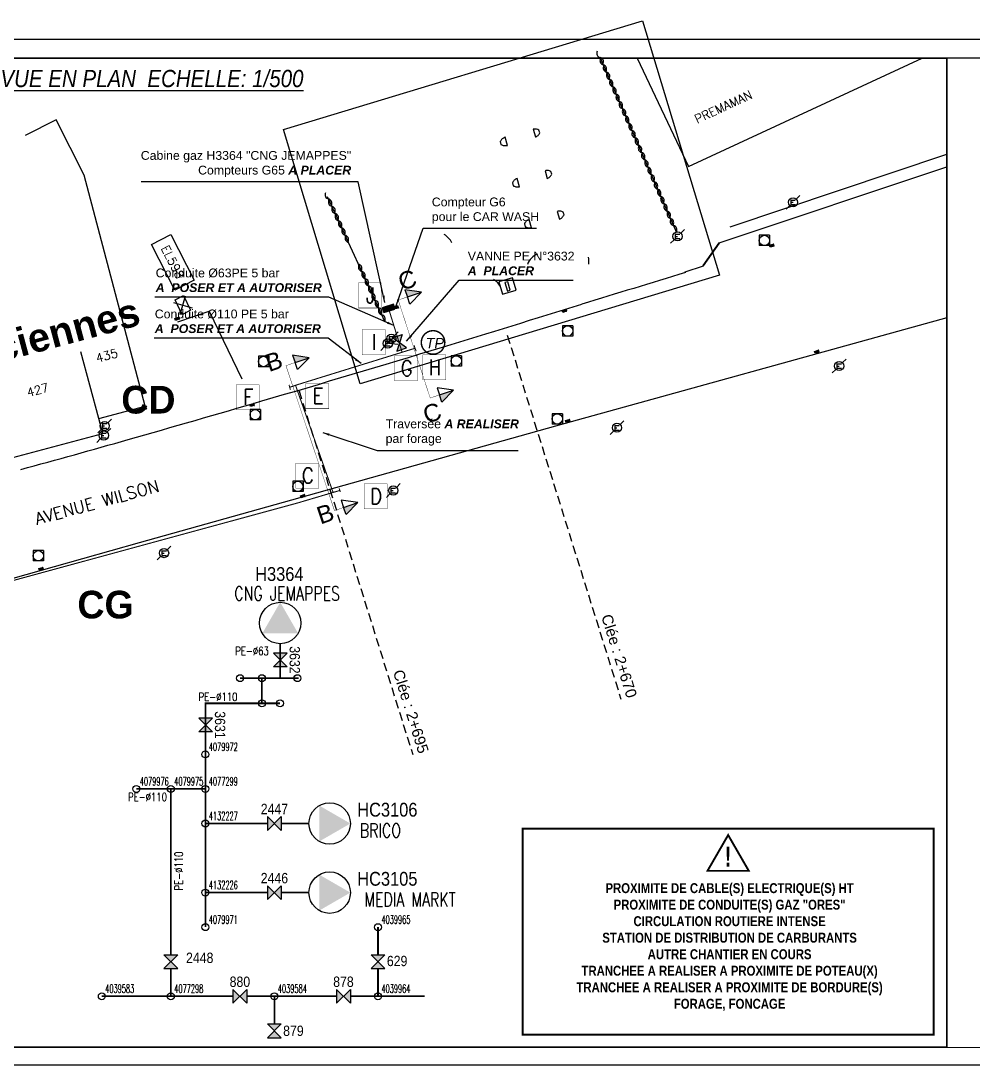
# Model space of a CAD drawing. Header units: millimetres. Extents: x 233857 to 235003, y 252930 to 253232.
# Drawn here: x 234047.9 to 234323.7, y 252930 to 253232.2 of the extents above; entities that cross this region are included whole.
import ezdxf
from ezdxf.enums import TextEntityAlignment as Align

# ---------------------------------------------------------------- set-up
doc = ezdxf.new("R2010")
doc.units = ezdxf.units.MM
for name, pattern in [('DASHDOT2', [12.7, 6.35, -3.175, 0, -3.175]), ('DASHED2', [0.375, 0.25, -0.125]), ('HIDDEN', [0.375, 0.25, -0.125])]:
    doc.linetypes.add(name, pattern=pattern)
doc.layers.get('0').update_dxf_attribs({"linetype": 'CONTINUOUS'})
for name, color, linetype in [('1BP_POSE', 30, 'CONTINUOUS'), ('1CARTOUCHE', 7, 'CONTINUOUS'), ('1CTM', 6, 'CONTINUOUS'), ('1DIVERS', 7, 'CONTINUOUS'), ('1FOND_TOPO', 252, 'CONTINUOUS'), ('1GAZ_POSE', 1, 'CONTINUOUS'), ('1MP_POSE', 1, 'CONTINUOUS'), ('G_120', 4, 'CONTINUOUS'), ('G_300', 7, 'CONTINUOUS'), ('IGN', 253, 'CONTINUOUS'), ('L_300', 7, 'CONTINUOUS')]:
    doc.layers.add(name, color=color, linetype=linetype)
doc.styles.add('Arial', font='arial.ttf')
doc.styles.add('Cartouche', font='arial.ttf', dxfattribs={"width": 0.85})
doc.styles.add('G_ROMANS', font='ROMANS.SHX', dxfattribs={"width": 0.5})
doc.styles.add('ROMANS', font='romans.shx')
doc.styles.get("Standard").update_dxf_attribs({"font": 'romans.shx', "width": 0.85})
doc.styles.add('STYLE1', font='techb___.ttf', dxfattribs={"width": 0.85})
doc.linetypes.add('G_TYPB_AP', pattern='A,5,-0.3,["o",Standard,S=1.5,R=0,X=0,Y=-0.5],-1.65', length=6.95)
doc.linetypes.add('G_TYPB_PE', pattern='A,5,-0.3,["o",Standard,S=1.5,R=0,X=0,Y=-0.5],-1.65', length=6.95)
doc.dimstyles.get("Standard").update_dxf_attribs({"dimtxt": 1.5, "dimasz": 1.2, "dimexe": 0.625, "dimexo": 0.625, "dimgap": 0.25, "dimtad": 1, "dimdec": 1, "dimzin": 0, "dimdsep": 46, "dimtxsty": 'Standard', "dimcen": -0.5, "dimadec": 0, "dimazin": 0, "dimtfac": 1, "dimtdec": 1, "dimtmove": 0, "dimatfit": 3, "dimfxl": 0, "dimtolj": 1, "dimtzin": 0, "dimarcsym": 0})
picture_1 = doc.add_image_def('image1.tif', size_in_pixel=(2480, 3507))

# ---------------------------------------------------------------- blocks, each defined once
blk = doc.blocks.new('Danger')
at = {"layer": '1CTM', "color": 0, "const_width": 0.75, "flags": 128}
blk.add_lwpolyline([(0, 8.11), (-7.81, -5.42), (7.81, -5.42)], close=True, dxfattribs=at)
at = {"layer": '1CTM', "color": 7, "style": 'STYLE1', "width": 0.85}
blk.add_text('!', height=7.5, dxfattribs=at).set_placement((-0.05, -0.04), align=Align.MIDDLE_CENTER)
blk = doc.blocks.new('TP-plan')
at = {"layer": '1GAZ_POSE', "linetype": 'DASHED2', "ltscale": 10, "const_width": 0.212, "flags": 128}
blk.add_lwpolyline([(-1.63, 0.01, 1), (1.77, 0.01, 1)], format="xyb", close=True, dxfattribs=at)
at = {"layer": '1GAZ_POSE', "linetype": 'Continuous', "insert": (-1.01, 0.67), "char_height": 1.5, "attachment_point": 1, "style": 'ROMANS'}
blk.add_mtext('{\\fArial|b0|i1|c0|p34;TP}', dxfattribs=at)
blk = doc.blocks.new('*U11')
at = {"layer": '1DIVERS'}
for points in [[(1.4, 12.18), (1.4, 11.08), (3.57, 11.08)], [(1.4, -12.13), (1.4, -11.04), (3.57, -11.04)]]:
    blk.add_hatch(color=256, dxfattribs=at).paths.add_polyline_path(points)
at = {"layer": '1DIVERS', "flags": 128}
for points in [[(1.4, 12.18), (1.4, 11.08), (3.57, 11.08), (1.4, 12.18)], [(1.4, 9.99), (1.4, 11.08), (3.57, 11.08), (1.4, 9.99)], [(1.4, -9.94), (1.4, -11.04), (3.57, -11.04), (1.4, -9.94)], [(1.4, -12.13), (1.4, -11.04), (3.57, -11.04), (1.4, -12.13)]]:
    blk.add_lwpolyline(points, dxfattribs=at)
at = {"layer": '1DIVERS', "linetype": 'DASHDOT2', "ltscale": 2, "const_width": 0.0525, "flags": 128}
blk.add_lwpolyline([(1.39, -11.04), (0, -11.06), (0, 11.06), (1.39, 11.08)], dxfattribs=at)
at = {"style": 'Arial', "text_generation_flag": 2}
blk.add_attdef('B', (-2.58, -12.32), '', height=2.52, dxfattribs=at)
at = {"layer": '1DIVERS', "linetype": 'Continuous', "style": 'Arial', "text_generation_flag": 2}
blk.add_attdef('A', (-2.63, 10.96), '', height=2.52, rotation=0.2105, dxfattribs=at)
blk = doc.blocks.new('*U12')
at = {"layer": '1DIVERS'}
for points in [[(1.4, 8.58), (1.4, 7.48), (3.57, 7.48)], [(1.4, -8.53), (1.4, -7.44), (3.57, -7.44)]]:
    blk.add_hatch(color=256, dxfattribs=at).paths.add_polyline_path(points)
at = {"layer": '1DIVERS', "flags": 128}
for points in [[(1.4, 8.58), (1.4, 7.48), (3.57, 7.48), (1.4, 8.58)], [(1.4, 6.39), (1.4, 7.48), (3.57, 7.48), (1.4, 6.39)], [(1.4, -6.34), (1.4, -7.44), (3.57, -7.44), (1.4, -6.34)], [(1.4, -8.53), (1.4, -7.44), (3.57, -7.44), (1.4, -8.53)]]:
    blk.add_lwpolyline(points, dxfattribs=at)
at = {"layer": '1DIVERS', "linetype": 'DASHDOT2', "ltscale": 2, "const_width": 0.0525, "flags": 128}
blk.add_lwpolyline([(1.39, -7.44), (0, -7.46), (0, 7.46), (1.39, 7.48)], dxfattribs=at)
at = {"style": 'Arial', "text_generation_flag": 2}
blk.add_attdef('B', (-1.68, -10.85), '', height=2.52, dxfattribs=at)
at = {"layer": '1DIVERS', "linetype": 'Continuous', "style": 'Arial', "text_generation_flag": 2}
blk.add_attdef('A', (0.89, 8.56), '', height=2.52, rotation=0.2105, dxfattribs=at)
blk = doc.blocks.new('G_300_04')
at = {"linetype": 'Continuous'}
h = blk.add_hatch(color=0, dxfattribs=at)
h.paths.add_polyline_path([(-1, 1), (-1, -1), (0, 0)])
h.paths.add_polyline_path([(1, 1), (0, 0), (1, -1)])
at = {"color": 0, "linetype": 'Continuous', "flags": 128}
blk.add_lwpolyline([(-1, -1), (1, 1), (1, -1), (-1, 1)], close=True, dxfattribs=at)
at = {"color": 0, "linetype": 'Continuous', "width": 0.85}
blk.add_attdef('NUM', text='', height=1.5, dxfattribs=at).set_placement((0, 2.1), align=Align.MIDDLE_CENTER)
at = {"color": 0, "linetype": 'Continuous', "style": 'G_ROMANS', "width": 0.75, "flags": 3}
for tag, p in [('DEF_LEG', (0, -5)), ('DEF_COUP', (0, -7.5)), ('DEF_TYPE', (0, -10))]:
    blk.add_attdef(tag, text='', height=1.2, dxfattribs=at).set_placement(p, align=Align.MIDDLE)
blk = doc.blocks.new('G_300_13')
at = {"color": 0, "linetype": 'Continuous'}
blk.add_circle((0, 0), 0.5, dxfattribs=at)
at = {"color": 0, "linetype": 'Continuous', "style": 'Cartouche', "width": 0.85}
blk.add_attdef('TYP', text='', height=1.5, dxfattribs=at).set_placement((-1, 1), align=Align.MIDDLE_CENTER)
at = {"color": 0, "linetype": 'Continuous', "style": 'G_ROMANS', "width": 0.5, "flags": 1}
blk.add_attdef('NUM', text='', height=1.2, dxfattribs=at).set_placement((0.5, 1.7), align=Align.TOP_LEFT)
at = {"color": 0, "linetype": 'Continuous', "style": 'G_ROMANS', "width": 0.75, "flags": 3}
for tag, p in [('DEF_LEG', (0, -5)), ('DEF_COUP', (0, -7.5)), ('DEF_TYPE', (0, -10))]:
    blk.add_attdef(tag, text='', height=1.2, dxfattribs=at).set_placement(p, align=Align.MIDDLE)
blk = doc.blocks.new('L_300_02')
at = {"color": 0, "linetype": 'Continuous'}
blk.add_circle((0, 0), 2, dxfattribs=at)
blk.add_solid([(1.73, -1), (0, 2), (-1.73, -1)], dxfattribs=at)
for tag, style, width, p in [('NUM', 'Cartouche', 0.85, (0, 9)), ('NOM', 'G_ROMANS', 0.75, (0, 6.5)), ('BCL', 'G_ROMANS', 0.75, (0, 4))]:
    blk.add_attdef(tag, text='', height=2, dxfattribs=dict(at, style=style, width=width)).set_placement(p, align=Align.MIDDLE_CENTER)
at = {"color": 0, "linetype": 'Continuous', "style": 'G_ROMANS', "width": 0.75, "flags": 3}
for tag, p in [('DEF_LEG', (0, -5)), ('DEF_COUP', (0, -7.5)), ('DEF_TYPE', (0, -10))]:
    blk.add_attdef(tag, text='', height=1.2, dxfattribs=at).set_placement(p, align=Align.MIDDLE)
blk = doc.blocks.new('Repère-A')
at = {"layer": '1DIVERS', "const_width": 0.1}
blk.add_lwpolyline([(0, 7.25), (6.65, 7.25), (6.65, 0), (0, 0)], close=True, dxfattribs=at)
at = {"layer": '1DIVERS', "width": 0.85}
blk.add_attdef('A', text='', height=4.5, dxfattribs=at).set_placement((3.51, 1.41), align=Align.CENTER)

msp = doc.modelspace()

# ---------------------------------------------------------------- hatches: boundary and pattern name
at = {"layer": '1BP_POSE', "linetype": 'Continuous'}
h = msp.add_hatch(color=256, dxfattribs=at)
h.paths.add_polyline_path([(234158.35, 253141.41), (234155.5, 253140.45), (234157.56, 253139.03)])
h.paths.add_polyline_path([(234157.56, 253139.03), (234156.78, 253136.66), (234159.63, 253137.62)])
at = {"layer": '1GAZ_POSE'}
h = msp.add_hatch(color=256, dxfattribs=at)
h.dxf.hatch_style = 1
h.paths.add_polyline_path([(234155.8, 253150.18), (234152.56, 253149.2), (234152.99, 253147.79), (234156.22, 253148.78)])
h = msp.add_hatch(color=256, dxfattribs=at)
h.dxf.hatch_style = 1
h.paths.add_polyline_path([(234156.19, 253149.63), (234156.43, 253148.84), (234157.24, 253149.08), (234157, 253149.87)])

# ---------------------------------------------------------------- linework, layer by layer
at = {"layer": '1BP_POSE', "const_width": 0.3, "flags": 128}
msp.add_lwpolyline([(234154.61, 253148.29), (234158.3, 253136.4)], dxfattribs=at)
at = {"layer": '1BP_POSE', "linetype": 'Continuous', "flags": 128}
msp.add_lwpolyline([(234158.35, 253141.41), (234156.78, 253136.66), (234159.63, 253137.62), (234155.5, 253140.45), (234158.35, 253141.41)], dxfattribs=at)
at = {"layer": '1CARTOUCHE'}
for p, q in [((234316.08, 252935.16), (234316.08, 253221.41)), ((234316.08, 253221.41), (234316.08, 252935.16))]:
    msp.add_line(p, q, dxfattribs=at)
for points in [[(233857.38, 253226.96), (235003.07, 253226.96), (235003.07, 252929.96), (233857.38, 252929.96)], [(234792.81, 253221.41), (233867.08, 253221.41), (233867.08, 252935.16), (234792.81, 252934.96)]]:
    msp.add_lwpolyline(points, close=True, dxfattribs=at)
at = {"layer": '1CTM', "const_width": 0.574, "flags": 128}
msp.add_lwpolyline([(234193.21, 252938.76), (234312.31, 252938.76), (234312.31, 252998.44), (234193.21, 252998.44)], close=True, dxfattribs=at)
at = {"layer": '1DIVERS', "linetype": 'HIDDEN', "ltscale": 10, "flags": 128}
for points in [[(234188.79, 253141.23), (234221.72, 253035.88)], [(234128.46, 253125.17), (234161.39, 253019.82)]]:
    msp.add_lwpolyline(points, dxfattribs=at)
at = {"layer": '1DIVERS', "flags": 128}
msp.add_lwpolyline([(234153.5, 253139), (234157.08, 253138.67)], dxfattribs=at)
at = {"layer": '1FOND_TOPO', "linetype": 'Continuous'}
for p, q in [((234316.08, 253221.41), (233867.08, 253221.41)), ((234094.05, 253147.23), (234095.62, 253152.67)), ((234092.12, 253150.73), (234097.56, 253149.16)), ((233867.08, 252935.16), (234316.08, 252935.16))]:
    msp.add_line(p, q, dxfattribs=at)
at = {"layer": '1FOND_TOPO'}
for p, q in [((233867.08, 253221.41), (234316.08, 253221.41)), ((234237.88, 253170.83), (234215.76, 253221.41)), ((234226.44, 253221.41), (234241.25, 253190.04)), ((234241.25, 253190.04), (234309, 253221.41)), ((234058.08, 253203.59), (234049.16, 253199.07)), ((234066.21, 253187.52), (234058.08, 253203.59)), ((234196.3, 253200.83), (234196.93, 253198.61)), ((234198.25, 253199.84), (234197.95, 253200.62)), ((234186.77, 253197.3), (234186.96, 253196.42)), ((234188.83, 253196.13), (234188.13, 253198.52)), ((234253.38, 253172.57), (234316.08, 253193.59)), ((234083.86, 253120.71), (234066.21, 253187.52)), ((234199.72, 253188.81), (234200.35, 253186.59)), ((234201.67, 253187.82), (234201.37, 253188.6)), ((234250.14, 253168), (234316.08, 253189.93)), ((234190.26, 253185.37), (234190.45, 253184.49)), ((234192.32, 253184.2), (234191.62, 253186.59)), ((234272.55, 253180.7), (234273.55, 253181.7)), ((234153.44, 253145.01), (234136.71, 253181.3)), ((234270.55, 253178.7), (234269.55, 253177.7)), ((234270.88, 253180.37), (234270.88, 253179.03)), ((234270.88, 253180.37), (234272.21, 253180.37)), ((234270.88, 253179.7), (234271.55, 253179.7)), ((234270.88, 253179.03), (234272.21, 253179.03)), ((234203.28, 253177.04), (234203.91, 253174.82)), ((234205.23, 253176.05), (234204.93, 253176.83)), ((234193.76, 253173.51), (234193.95, 253172.64)), ((234195.81, 253172.34), (234195.12, 253174.73)), ((234085.73, 253167.48), (234091.37, 253170.35)), ((234091.37, 253170.35), (234098.13, 253157.16)), ((234237.45, 253170.51), (234237.45, 253169.18)), ((234237.45, 253170.51), (234238.78, 253170.51)), ((234237.45, 253169.84), (234238.11, 253169.84)), ((234239.11, 253170.84), (234240.11, 253171.84)), ((234264.76, 253170.16), (234261.76, 253170.16)), ((234261.76, 253170.16), (234261.76, 253167.16)), ((234264.76, 253170.16), (234264.76, 253167.16)), ((234092.49, 253154.28), (234085.73, 253167.48)), ((234237.11, 253168.84), (234236.11, 253167.84)), ((234237.45, 253169.18), (234238.78, 253169.18)), ((234245.53, 253161.38), (234250.14, 253168)), ((234245.62, 253161.32), (234250.22, 253167.87)), ((234264.76, 253167.16), (234261.76, 253167.16)), ((234264.74, 253167.25), (234265.79, 253167.59)), ((234264.93, 253166.68), (234264.74, 253167.25)), ((234265.97, 253167.02), (234264.93, 253166.68)), ((234265.21, 253166.77), (234265.03, 253167.34)), ((234265.5, 253166.86), (234265.31, 253167.43)), ((234265.78, 253166.96), (234265.6, 253167.53)), ((234265.88, 253167.62), (234265.79, 253167.59)), ((234266.07, 253167.05), (234265.88, 253167.62)), ((234265.97, 253167.02), (234266.07, 253167.05)), ((234240.34, 253159.59), (234245.62, 253161.32)), ((234240.4, 253159.37), (234240.34, 253159.59)), ((234098.13, 253157.16), (234092.49, 253154.28)), ((234092.64, 253151.45), (234095.02, 253152.76)), ((234094.65, 253147.14), (234092.64, 253151.45)), ((234095.02, 253152.76), (234097.03, 253148.45)), ((234093.32, 253145.08), (234102.41, 253148.23)), ((234097.03, 253148.45), (234094.65, 253147.14)), ((234102.41, 253148.23), (234111.87, 253128.65)), ((234204.69, 253148.41), (234205.74, 253148.72)), ((234204.86, 253147.83), (234204.69, 253148.41)), ((234205.14, 253147.92), (234204.97, 253148.5)), ((234205.43, 253148.01), (234205.26, 253148.58)), ((234205.72, 253148.09), (234205.55, 253148.67)), ((234205.84, 253148.75), (234205.74, 253148.72)), ((234206.01, 253148.18), (234205.84, 253148.75)), ((234092.48, 253146.08), (234093.52, 253146.44)), ((234092.68, 253145.51), (234092.48, 253146.08)), ((234093.72, 253145.87), (234092.68, 253145.51)), ((234092.96, 253145.61), (234092.77, 253146.18)), ((234093.24, 253145.71), (234093.05, 253146.27)), ((234093.53, 253145.8), (234093.33, 253146.37)), ((234093.62, 253146.47), (234093.52, 253146.44)), ((234093.81, 253145.9), (234093.62, 253146.47)), ((234093.72, 253145.87), (234093.81, 253145.9)), ((234205.91, 253148.15), (234204.86, 253147.83)), ((234205.91, 253148.15), (234206.01, 253148.18)), ((234316.08, 253146.22), (234276.69, 253135.39)), ((234156.21, 253141.23), (234157.21, 253142.23)), ((234207.78, 253143.98), (234204.78, 253143.98)), ((234204.78, 253143.98), (234204.78, 253140.98)), ((234207.78, 253143.98), (234207.78, 253140.98)), ((234154.21, 253139.22), (234153.21, 253138.22)), ((234153.5, 253139.5), (234153.5, 253138.17)), ((234153.5, 253139.5), (234154.84, 253139.5)), ((234154.55, 253140.89), (234154.55, 253139.56)), ((234154.55, 253140.89), (234155.88, 253140.89)), ((234154.55, 253140.23), (234155.21, 253140.23)), ((234154.55, 253139.56), (234155.88, 253139.56)), ((234155.17, 253139.84), (234156.17, 253140.84)), ((234207.78, 253140.98), (234204.78, 253140.98)), ((234070.48, 253117.13), (234065.3, 253136.44)), ((234153.17, 253137.84), (234152.17, 253136.84)), ((234153.5, 253138.84), (234154.17, 253138.84)), ((234153.5, 253138.17), (234154.84, 253138.17)), ((234277.81, 253136.56), (234278.87, 253136.87)), ((234277.98, 253135.99), (234277.81, 253136.56)), ((234279.03, 253136.3), (234277.98, 253135.99)), ((234278.27, 253136.07), (234278.1, 253136.65)), ((234278.55, 253136.16), (234278.39, 253136.73)), ((234278.84, 253136.24), (234278.67, 253136.82)), ((234278.96, 253136.9), (234278.87, 253136.87)), ((234279.13, 253136.32), (234278.96, 253136.9)), ((234279.03, 253136.3), (234279.13, 253136.32)), ((234119.71, 253135.12), (234116.71, 253135.12)), ((234116.71, 253135.12), (234116.71, 253132.12)), ((234119.71, 253135.12), (234119.71, 253132.12)), ((234175.52, 253135.27), (234172.52, 253135.27)), ((234172.52, 253135.27), (234172.52, 253132.27)), ((234175.52, 253135.27), (234175.52, 253132.27)), ((234276.69, 253135.39), (234202.72, 253114.88)), ((234285.92, 253133.32), (234286.92, 253134.32)), ((234119.71, 253132.12), (234116.71, 253132.12)), ((234175.52, 253132.27), (234172.52, 253132.27)), ((234283.92, 253131.32), (234282.92, 253130.32)), ((234284.26, 253132.99), (234284.26, 253131.66)), ((234284.26, 253132.99), (234285.59, 253132.99)), ((234284.26, 253132.32), (234284.92, 253132.32)), ((234284.26, 253131.66), (234285.59, 253131.66)), ((234114.22, 253121.13), (234115.27, 253121.44)), ((234114.39, 253120.55), (234114.22, 253121.13)), ((234114.68, 253120.64), (234114.51, 253121.21)), ((234114.97, 253120.72), (234114.8, 253121.3)), ((234115.25, 253120.81), (234115.08, 253121.39)), ((234115.37, 253121.47), (234115.27, 253121.44)), ((234115.54, 253120.9), (234115.37, 253121.47)), ((234070.48, 253117.13), (234083.86, 253120.71)), ((234083.26, 253119.95), (234083.76, 253120.89)), ((234083.26, 253119.95), (234084.26, 253119.95)), ((234083.76, 253120.89), (234084.26, 253119.95)), ((234117.28, 253119.73), (234114.28, 253119.73)), ((234114.28, 253119.73), (234114.28, 253116.73)), ((234115.45, 253120.87), (234114.39, 253120.55)), ((234115.45, 253120.87), (234115.54, 253120.9)), ((234117.28, 253119.73), (234117.28, 253116.73)), ((234204.76, 253118.51), (234201.76, 253118.51)), ((234201.76, 253118.51), (234201.76, 253115.51)), ((234204.76, 253118.51), (234204.76, 253115.51)), ((234071.68, 253112.83), (234070.48, 253117.13)), ((234071.5, 253115.63), (234071.5, 253114.3)), ((234071.5, 253115.63), (234072.84, 253115.63)), ((234071.5, 253114.97), (234072.17, 253114.97)), ((234073.17, 253115.97), (234074.17, 253116.97)), ((234117.28, 253116.73), (234114.28, 253116.73)), ((234204.76, 253115.51), (234201.76, 253115.51)), ((234205.69, 253116.52), (234206.74, 253116.84)), ((234205.86, 253115.95), (234205.69, 253116.52)), ((234206.92, 253116.27), (234205.86, 253115.95)), ((234206.15, 253116.03), (234205.98, 253116.61)), ((234206.44, 253116.12), (234206.26, 253116.69)), ((234206.72, 253116.21), (234206.55, 253116.78)), ((234206.84, 253116.87), (234206.74, 253116.84)), ((234207.01, 253116.3), (234206.84, 253116.87)), ((234206.92, 253116.27), (234207.01, 253116.3)), ((234219.9, 253115.12), (234219.9, 253113.79)), ((234219.9, 253115.12), (234221.23, 253115.12)), ((234221.56, 253115.46), (234222.56, 253116.46)), ((234042.7, 253105.06), (234071.68, 253112.83)), ((234071.17, 253113.97), (234070.17, 253112.97)), ((234071.24, 253112.89), (234071.24, 253111.55)), ((234071.24, 253112.89), (234072.58, 253112.89)), ((234071.24, 253112.22), (234071.91, 253112.22)), ((234071.5, 253114.3), (234072.84, 253114.3)), ((234072.91, 253113.22), (234073.91, 253114.22)), ((234202.72, 253114.88), (234128.71, 253094.15)), ((234219.56, 253113.46), (234218.56, 253112.46)), ((234219.9, 253114.46), (234220.56, 253114.46)), ((234219.9, 253113.79), (234221.23, 253113.79)), ((234070.91, 253111.22), (234069.91, 253110.22)), ((234071.24, 253111.55), (234072.58, 253111.55)), ((234129.64, 253098.97), (234126.64, 253098.97)), ((234126.64, 253098.97), (234126.64, 253095.97)), ((234129.64, 253098.97), (234129.64, 253095.97)), ((234155.09, 253096.95), (234155.09, 253095.62)), ((234155.09, 253096.95), (234156.42, 253096.95)), ((234156.76, 253097.28), (234157.76, 253098.28)), ((234128.71, 253094.15), (234082.19, 253081.13)), ((234129.64, 253095.97), (234126.64, 253095.97)), ((234128.89, 253094.78), (234129.95, 253095.09)), ((234129.07, 253094.2), (234128.89, 253094.78)), ((234130.12, 253094.52), (234129.07, 253094.2)), ((234129.35, 253094.29), (234129.18, 253094.86)), ((234129.64, 253094.37), (234129.47, 253094.95)), ((234129.93, 253094.46), (234129.76, 253095.04)), ((234130.04, 253095.12), (234129.95, 253095.09)), ((234130.22, 253094.55), (234130.04, 253095.12)), ((234130.12, 253094.52), (234130.22, 253094.55)), ((234154.76, 253095.28), (234153.76, 253094.28)), ((234155.09, 253096.28), (234155.76, 253096.28)), ((234155.09, 253095.62), (234156.42, 253095.62)), ((234082.19, 253081.13), (234031.48, 253066.86)), ((234054.46, 253078.88), (234051.46, 253078.88)), ((234051.46, 253078.88), (234051.46, 253075.88)), ((234054.46, 253078.88), (234054.46, 253075.88)), ((234088.71, 253078.84), (234088.71, 253077.5)), ((234088.71, 253078.84), (234090.04, 253078.84)), ((234090.38, 253079.17), (234091.38, 253080.17)), ((234054.46, 253075.88), (234051.46, 253075.88)), ((234088.38, 253077.17), (234087.38, 253076.17)), ((234088.71, 253078.17), (234089.38, 253078.17)), ((234088.71, 253077.5), (234090.04, 253077.5)), ((234053.13, 253073.68), (234054.19, 253074)), ((234053.31, 253073.11), (234053.13, 253073.68)), ((234054.36, 253073.43), (234053.31, 253073.11)), ((234053.6, 253073.2), (234053.42, 253073.77)), ((234053.89, 253073.28), (234053.71, 253073.86)), ((234054.17, 253073.37), (234053.99, 253073.95)), ((234054.28, 253074.03), (234054.19, 253074)), ((234054.46, 253073.46), (234054.28, 253074.03)), ((234054.36, 253073.43), (234054.46, 253073.46)), ((234316.08, 252935.16), (233867.08, 252935.16))]:
    msp.add_line(p, q, dxfattribs=at)
at = {"layer": '1FOND_TOPO', "linetype": 'Continuous'}
for centre, start, end in [((234215.95, 253222.84), 150.4852, 256.7456), ((234216.88, 253220.73), 150.4852, 256.7456), ((234215.38, 253220.41), 330.4852, 76.7457), ((234217.81, 253218.61), 150.4852, 256.7456), ((234216.31, 253218.29), 330.4852, 76.7457), ((234218.73, 253216.49), 150.4852, 256.7456), ((234217.23, 253216.18), 330.4852, 76.7457), ((234219.66, 253214.38), 150.4852, 256.7456), ((234218.16, 253214.06), 330.4852, 76.7457), ((234220.58, 253212.26), 150.4852, 256.7456), ((234219.08, 253211.94), 330.4852, 76.7457), ((234221.51, 253210.14), 150.4852, 256.7456), ((234220.01, 253209.83), 330.4852, 76.7457), ((234222.43, 253208.03), 150.4852, 256.7456), ((234220.93, 253207.71), 330.4852, 76.7457), ((234223.36, 253205.91), 150.4852, 256.7456), ((234221.86, 253205.59), 330.4852, 76.7457), ((234224.28, 253203.79), 150.4852, 256.7456), ((234222.78, 253203.48), 330.4852, 76.7457), ((234225.21, 253201.68), 150.4852, 256.7456), ((234223.71, 253201.36), 330.4852, 76.7457), ((234226.13, 253199.56), 150.4852, 256.7456), ((234224.64, 253199.25), 330.4852, 76.7457), ((234227.06, 253197.45), 150.4852, 256.7456), ((234225.56, 253197.13), 330.4852, 76.7457), ((234227.98, 253195.33), 150.4852, 256.7456), ((234226.49, 253195.01), 330.4852, 76.7457), ((234228.91, 253193.21), 150.4852, 256.7456), ((234227.41, 253192.9), 330.4852, 76.7457), ((234229.84, 253191.1), 150.4852, 256.7456), ((234228.34, 253190.78), 330.4852, 76.7457), ((234230.76, 253188.98), 150.4852, 256.7456), ((234229.26, 253188.66), 330.4852, 76.7457), ((234230.19, 253186.55), 330.4852, 76.7457), ((234231.69, 253186.86), 150.4852, 256.7456), ((234232.61, 253184.75), 150.4852, 256.7456), ((234231.11, 253184.43), 330.4852, 76.7457), ((234137.26, 253181.89), 151.6215, 257.8819), ((234233.54, 253182.63), 150.4852, 256.7456), ((234232.04, 253182.31), 330.4852, 76.7457), ((234138.22, 253179.79), 151.6215, 257.8819), ((234136.73, 253179.45), 331.6215, 77.882), ((234137.7, 253177.35), 331.6215, 77.882), ((234234.46, 253180.51), 150.4852, 256.7456), ((234232.96, 253180.2), 330.4852, 76.7457), ((234235.39, 253178.4), 150.4852, 256.7456), ((234233.89, 253178.08), 330.4852, 76.7457), ((234139.19, 253177.7), 151.6215, 257.8819), ((234140.16, 253175.6), 151.6215, 257.8819), ((234138.67, 253175.25), 331.6215, 77.882), ((234236.31, 253176.28), 150.4852, 256.7456), ((234234.81, 253175.96), 330.4852, 76.7457), ((234141.13, 253173.5), 151.6215, 257.8819), ((234139.63, 253173.15), 331.6215, 77.882), ((234237.24, 253174.16), 150.4852, 256.7456), ((234235.74, 253173.85), 330.4852, 76.7457), ((234236.67, 253171.73), 330.4852, 76.7457), ((234142.09, 253171.4), 151.6215, 257.8819), ((234140.6, 253171.06), 331.6215, 77.882), ((234143.06, 253169.3), 151.6215, 257.8819), ((234141.57, 253168.96), 331.6215, 77.882), ((234146.93, 253160.91), 151.6215, 257.8819), ((234145.44, 253160.57), 331.6215, 77.882), ((234147.9, 253158.82), 151.6215, 257.8819), ((234146.4, 253158.47), 331.6215, 77.882), ((234148.86, 253156.72), 151.6215, 257.8819), ((234147.37, 253156.37), 331.6215, 77.882), ((234149.83, 253154.62), 151.6215, 257.8819), ((234148.34, 253154.27), 331.6215, 77.882), ((234150.8, 253152.52), 151.6215, 257.8819), ((234149.31, 253152.18), 331.6215, 77.882), ((234150.27, 253150.08), 331.6215, 77.882), ((234151.76, 253150.42), 151.6215, 257.8819), ((234152.73, 253148.33), 151.6215, 257.8819), ((234151.24, 253147.98), 331.6215, 77.882), ((234152.21, 253145.88), 331.6215, 77.882)]:
    msp.add_arc(centre, 1.25, start, end, dxfattribs=at)
at = {"layer": '1FOND_TOPO'}
for centre, radius, start, end in [((234196.97, 253198.34), 2.58, 83.2574, 105.101), ((234196.64, 253198.41), 2.57, 59.4968, 75.9012), ((234195.5, 253201.22), 3.07, 315.442, 333.4188), ((234189.57, 253195.8), 3.18, 135.4751, 151.925), ((234189.32, 253195.57), 3.18, 111.9034, 129.1968), ((234195.76, 253201.45), 3.07, 292.3574, 308.967), ((234188.71, 253200.23), 4.19, 245.4181, 257.4392), ((234188.37, 253200.29), 4.19, 262.1181, 276.3093), ((234200.39, 253186.32), 2.58, 83.2574, 105.101), ((234200.07, 253186.39), 2.57, 59.4968, 75.9012), ((234198.92, 253189.2), 3.07, 315.442, 333.4188), ((234193.06, 253183.88), 3.18, 135.4751, 151.925), ((234192.19, 253188.3), 4.19, 245.4181, 257.4392), ((234192.8, 253183.64), 3.18, 111.9034, 129.1968), ((234199.18, 253189.43), 3.07, 292.3574, 308.967), ((234191.86, 253188.36), 4.19, 262.1181, 276.3093), ((234203.95, 253174.55), 2.58, 83.2574, 105.101), ((234203.63, 253174.62), 2.57, 59.4968, 75.9012), ((234202.48, 253177.43), 3.07, 315.442, 333.4188), ((234196.56, 253172.02), 3.18, 135.4751, 151.925), ((234195.69, 253176.44), 4.19, 245.4181, 257.4392), ((234196.3, 253171.79), 3.18, 111.9034, 129.1968), ((234202.74, 253177.65), 3.07, 292.3574, 308.967), ((234168.07, 253165.92), 5.07, 24.0333, 61.0645), ((234195.35, 253176.5), 4.19, 262.1181, 276.3093), ((234199.23, 253160.25), 4.79, 110.5895, 161.8779), ((234206.78, 253162.57), 5.65, 352.0702, 12.6412), ((234182.31, 253152.93), 5.07, 24.0333, 61.0645), ((238804.4, 238165.3), 15673.3, 106.929594, 107.044186), ((229012.7, 269990.83), 17624.49, 287.014893, 287.152403), ((232752.88, 257795.71), 4868.72, 286.27984, 286.92155), ((232543.87, 258502.43), 5605.69, 285.89306, 286.30559), ((233562.49, 254911.83), 1873.4, 285.01696, 286.00244)]:
    msp.add_arc(centre, radius, start, end, dxfattribs=at)
for centre, major_axis, start_param, end_param in [((234271.55, 253179.7), (0.943, 0.943), 5.497787, 11.780972), ((234238.11, 253169.84), (0.943, 0.943), 5.497787, 11.780972), ((234263.26, 253168.66), (-1.06, 1.06), 3.926991, 10.210176), ((234206.28, 253142.48), (-1.06, 1.06), 3.926991, 10.210176), ((234154.17, 253138.84), (0.943, 0.943), 5.497787, 11.780972), ((234155.21, 253140.23), (0.943, 0.943), 5.497787, 11.780972), ((234118.21, 253133.62), (-1.06, 1.06), 3.926991, 10.210176), ((234174.02, 253133.77), (-1.06, 1.06), 3.926991, 10.210176), ((234284.92, 253132.32), (0.943, 0.943), 5.497787, 11.780972), ((234083.76, 253120.25), (-0.212, 0.212), 3.926991, 10.210176), ((234083.76, 253120.25), (-0.0707, 0.0707), 3.926991, 10.210176), ((234083.76, 253120.25), (-0.0471, 0.0471), 3.926991, 10.210176), ((234115.78, 253118.23), (-1.06, 1.06), 3.926991, 10.210176), ((234203.26, 253117.01), (-1.06, 1.06), 3.926991, 10.210176), ((234072.17, 253114.97), (0.943, 0.943), 5.497787, 11.780972), ((234220.56, 253114.46), (0.943, 0.943), 5.497787, 11.780972), ((234071.91, 253112.22), (0.943, 0.943), 5.497787, 11.780972), ((234128.14, 253097.47), (-1.06, 1.06), 3.926991, 10.210176), ((234155.76, 253096.28), (0.943, 0.943), 5.497787, 11.780972), ((234052.96, 253077.38), (-1.06, 1.06), 3.926991, 10.210176), ((234089.38, 253078.17), (0.943, 0.943), 5.497787, 11.780972)]:
    msp.add_ellipse(centre, major_axis=major_axis, ratio=1, start_param=start_param, end_param=end_param, dxfattribs=at)
at = {"layer": '1GAZ_POSE'}
for points in [[(234155.8, 253150.18), (234152.56, 253149.2), (234152.99, 253147.79), (234156.22, 253148.78)], [(234156.43, 253148.84), (234156.19, 253149.63), (234157, 253149.87), (234157.24, 253149.08)]]:
    msp.add_lwpolyline(points, close=True, dxfattribs=at)
at = {"layer": '1GAZ_POSE', "const_width": 0.3, "flags": 128}
for points in [[(233952.92, 252999.54), (233943.5, 253025.48), (233943.93, 253029.93), (233944.72, 253033.8), (233945.57, 253037.34), (233947.37, 253041.21), (233950.4, 253044.35), (233953.73, 253045.96), (233988.01, 253054.52), (234128.08, 253092.68), (234138.33, 253095.72), (234127.45, 253126.74), (234162.08, 253137.46)], [(234161.77, 253138.33), (234162.39, 253136.58)], [(234125.57, 253126.86), (234125.97, 253125.44)], [(234127.45, 253126.74), (234125.75, 253126.17)], [(234140.1, 253096.91), (234140.44, 253095.83)], [(234138.33, 253095.72), (234140.3, 253096.3)]]:
    msp.add_lwpolyline(points, dxfattribs=at)
at = {"layer": 'G_120', "color": 30, "linetype": 'G_TYPB_PE', "const_width": 0.5, "flags": 128}
msp.add_lwpolyline([(234123.02, 253041.96), (234123.02, 253051.93)], dxfattribs=at)
at = {"layer": 'G_120', "color": 1, "linetype": 'G_TYPB_PE', "const_width": 0.5, "flags": 128}
for points in [[(234117.72, 253034.68), (234117.72, 253041.96), (234111.4, 253041.96)], [(234117.72, 253041.96), (234128.32, 253041.96)]]:
    msp.add_lwpolyline(points, dxfattribs=at)
at = {"layer": 'G_120', "color": 1, "linetype": 'Continuous', "const_width": 0.5, "flags": 128}
msp.add_lwpolyline([(234101.34, 253019.89), (234101.34, 253034.68), (234122.97, 253034.68)], dxfattribs=at)
at = {"layer": 'G_120', "linetype": 'G_TYPB_PE', "const_width": 0.5, "flags": 128}
for points in [[(234101.34, 253009.89), (234101.34, 253019.89)], [(234081.34, 253009.89), (234091.34, 253009.89)], [(234091.34, 252961.89), (234091.34, 253009.89)], [(234091.34, 253009.89), (234091.34, 253009.89), (234101.34, 253009.89)], [(234101.34, 253009.89), (234101.34, 252999.89)], [(234101.34, 252999.89), (234119.34, 252999.89)], [(234101.34, 252999.89), (234101.34, 252979.89)], [(234123.34, 252999.89), (234131.34, 252999.89)], [(234101.34, 252979.89), (234119.34, 252979.89)], [(234101.34, 252979.89), (234101.34, 252969.89)], [(234123.34, 252979.89), (234131.34, 252979.89)], [(234091.34, 252949.89), (234091.34, 252957.89)]]:
    msp.add_lwpolyline(points, dxfattribs=at)
at = {"layer": 'G_120', "linetype": 'G_TYPB_AP', "const_width": 0.5, "flags": 128}
for points in [[(234151.34, 252961.89), (234151.34, 252969.89)], [(234151.34, 252949.89), (234151.34, 252957.89)], [(234071.34, 252949.89), (234091.34, 252949.89)], [(234091.34, 252949.89), (234109.34, 252949.89)], [(234113.34, 252949.89), (234121.34, 252949.89)], [(234121.34, 252949.89), (234139.34, 252949.89)], [(234121.34, 252949.89), (234121.34, 252941.89)], [(234151.34, 252949.89), (234143.34, 252949.89)]]:
    msp.add_lwpolyline(points, dxfattribs=at)
at = {"layer": 'G_120', "linetype": 'G_TYPB_AP', "lineweight": 70, "const_width": 0.5, "flags": 128}
msp.add_lwpolyline([(234151.34, 252949.89), (234164.9, 252949.89)], dxfattribs=at)
at = {"layer": 'IGN'}
for points in [[(234190.27, 253157.85), (234186.36, 253156.66), (234187.45, 253153.09), (234191.35, 253154.28)], [(234188.92, 253156.72), (234188.1, 253156.47), (234188.85, 253154), (234189.67, 253154.25)]]:
    msp.add_lwpolyline(points, close=True, dxfattribs=at)

# ---------------------------------------------------------------- block references
at = {"layer": '1CTM', "ltscale": 0.5, "xscale": 0.7649999999950523, "yscale": 0.7649999999950523, "zscale": 0.765}
msp.add_blockref('Danger', (234252.76, 252990.34), dxfattribs=at)
at = {"layer": '1DIVERS'}
ref = msp.add_blockref('*U12', (234161.83, 253137.23), dxfattribs=dict(at, xscale=2, yscale=2, zscale=2, rotation=18.10345593272686))
ref.add_attrib('A', 'C', (234158.2, 253154.06), dxfattribs={"linetype": 'Continuous', "height": 5.04, "rotation": 18.314, "style": 'Arial'})
ref.add_attrib('B', 'C', (234165.39, 253115.57), dxfattribs={"layer": '0', "height": 5.04, "rotation": 18.1035, "style": 'Arial'})
for p, values in [((234145.65, 253149.11), {'A': 'J'}), ((234146.73, 253135.59), {'A': 'I'}), ((234156.15, 253128), {'A': 'G'}), ((234164.35, 253128.3), {'A': 'H'}), ((234130.48, 253119.97), {'A': 'E'}), ((234110.3, 253119.66), {'A': 'F'}), ((234127.51, 253096.95), {'A': 'C'}), ((234147.31, 253090.96), {'A': 'D'})]:
    msp.add_blockref('Repère-A', p, dxfattribs=at).add_auto_attribs(values)
ref = msp.add_blockref('*U11', (234131.71, 253111.43), dxfattribs=dict(at, xscale=2, yscale=2, zscale=2, rotation=18.53999511486944))
ref.add_attrib('A', 'B', (234119.76, 253130.54), dxfattribs={"linetype": 'Continuous', "height": 5.04, "rotation": 18.7505, "style": 'Arial'})
ref.add_attrib('B', 'B', (234134.66, 253086.43), dxfattribs={"layer": '0', "height": 5.04, "rotation": 18.54, "style": 'Arial'})
at = {"layer": '1GAZ_POSE', "xscale": 2, "yscale": 2, "zscale": 2}
msp.add_blockref('TP-plan', (234167.15, 253139.12), dxfattribs=at)
at = {"layer": 'G_300'}
ref = msp.add_blockref('G_300_04', (234123.04, 253047.24), dxfattribs=dict(at, xscale=2, yscale=2, zscale=2, rotation=270))
ref.add_attrib('NUM', '3632', dxfattribs={"layer": '0', "color": 0, "linetype": 'Continuous', "height": 3, "rotation": 270, "style": 'Cartouche', "width": 0.85}).set_placement((234127.24, 253047.24), align=Align.MIDDLE_CENTER)
at = {"layer": 'G_300', "xscale": 2, "yscale": 2, "zscale": 2}
for p in [(234111.4, 253041.96), (234117.72, 253041.96), (234128, 253041.96), (234117.72, 253034.68), (234122.97, 253034.68)]:
    msp.add_blockref('G_300_13', p, dxfattribs=at)
at = {"layer": 'G_300'}
ref = msp.add_blockref('G_300_04', (234101.4, 253028.42), dxfattribs=dict(at, xscale=2, yscale=2, zscale=2, rotation=270))
ref.add_attrib('NUM', '3631', dxfattribs={"layer": '0', "color": 0, "linetype": 'Continuous', "height": 3, "rotation": 270, "style": 'Cartouche', "width": 0.85}).set_placement((234105.6, 253028.42), align=Align.MIDDLE_CENTER)
ref = msp.add_blockref('G_300_13', (234101.34, 253019.89), dxfattribs=dict(at, xscale=2, yscale=2, zscale=2))
ref.add_attrib('NUM', '4079972', dxfattribs={"layer": '0', "color": 0, "linetype": 'Continuous', "height": 2.4, "style": 'G_ROMANS', "width": 0.5}).set_placement((234102.34, 253023.29), align=Align.TOP_LEFT)
ref = msp.add_blockref('G_300_13', (234081.34, 253009.89), dxfattribs=dict(at, xscale=2, yscale=2, zscale=2))
ref.add_attrib('NUM', '4079976', dxfattribs={"layer": '0', "color": 0, "linetype": 'Continuous', "height": 2.4, "style": 'G_ROMANS', "width": 0.5}).set_placement((234082.34, 253013.29), align=Align.TOP_LEFT)
ref = msp.add_blockref('G_300_13', (234091.34, 253009.89), dxfattribs=dict(at, xscale=2, yscale=2, zscale=2))
ref.add_attrib('NUM', '4079975', dxfattribs={"layer": '0', "color": 0, "linetype": 'Continuous', "height": 2.4, "style": 'G_ROMANS', "width": 0.5}).set_placement((234092.34, 253013.29), align=Align.TOP_LEFT)
ref = msp.add_blockref('G_300_13', (234101.34, 253009.89), dxfattribs=dict(at, xscale=2, yscale=2, zscale=2))
ref.add_attrib('NUM', '4077299', dxfattribs={"layer": '0', "color": 0, "linetype": 'Continuous', "height": 2.4, "style": 'G_ROMANS', "width": 0.5}).set_placement((234102.34, 253013.29), align=Align.TOP_LEFT)
ref = msp.add_blockref('G_300_13', (234101.34, 252999.89), dxfattribs=dict(at, xscale=2, yscale=2, zscale=2))
ref.add_attrib('NUM', '4132227', dxfattribs={"layer": '0', "color": 0, "linetype": 'Continuous', "height": 2.4, "style": 'G_ROMANS', "width": 0.5}).set_placement((234102.34, 253003.29), align=Align.TOP_LEFT)
ref = msp.add_blockref('G_300_04', (234121.34, 252999.89), dxfattribs=dict(at, xscale=2, yscale=2, zscale=2))
ref.add_attrib('NUM', '2447', dxfattribs={"layer": '0', "color": 0, "linetype": 'Continuous', "height": 3, "style": 'Cartouche', "width": 0.85}).set_placement((234121.34, 253004.09), align=Align.MIDDLE_CENTER)
ref = msp.add_blockref('G_300_04', (234121.34, 252979.89), dxfattribs=dict(at, xscale=2, yscale=2, zscale=2))
ref.add_attrib('NUM', '2446', dxfattribs={"layer": '0', "color": 0, "linetype": 'Continuous', "height": 3, "style": 'Cartouche', "width": 0.85}).set_placement((234121.34, 252984.09), align=Align.MIDDLE_CENTER)
ref = msp.add_blockref('G_300_13', (234101.34, 252979.89), dxfattribs=dict(at, xscale=2, yscale=2, zscale=2))
ref.add_attrib('NUM', '4132226', dxfattribs={"layer": '0', "color": 0, "linetype": 'Continuous', "height": 2.4, "style": 'G_ROMANS', "width": 0.5}).set_placement((234102.34, 252983.29), align=Align.TOP_LEFT)
ref = msp.add_blockref('G_300_13', (234101.34, 252969.89), dxfattribs=dict(at, xscale=2, yscale=2, zscale=2))
ref.add_attrib('NUM', '4079971', dxfattribs={"layer": '0', "color": 0, "linetype": 'Continuous', "height": 2.4, "style": 'G_ROMANS', "width": 0.5}).set_placement((234102.34, 252973.29), align=Align.TOP_LEFT)
ref = msp.add_blockref('G_300_13', (234151.34, 252969.89), dxfattribs=dict(at, xscale=2, yscale=2, zscale=2))
ref.add_attrib('NUM', '4039965', dxfattribs={"layer": '0', "color": 0, "linetype": 'Continuous', "height": 2.4, "style": 'G_ROMANS', "width": 0.5}).set_placement((234152.34, 252973.29), align=Align.TOP_LEFT)
ref = msp.add_blockref('G_300_04', (234091.34, 252959.89), dxfattribs=dict(at, xscale=2, yscale=2, zscale=2, rotation=90))
ref.add_attrib('NUM', '2448', dxfattribs={"layer": '0', "color": 0, "linetype": 'Continuous', "height": 3, "style": 'Cartouche', "width": 0.85}).set_placement((234099.71, 252961.02), align=Align.MIDDLE_CENTER)
ref = msp.add_blockref('G_300_04', (234151.34, 252959.89), dxfattribs=dict(at, xscale=2, yscale=2, zscale=2, rotation=90))
ref.add_attrib('NUM', '629', dxfattribs={"layer": '0', "color": 0, "linetype": 'Continuous', "height": 3, "style": 'Cartouche', "width": 0.85}).set_placement((234156.88, 252960.1), align=Align.MIDDLE_CENTER)
ref = msp.add_blockref('G_300_04', (234111.34, 252949.89), dxfattribs=dict(at, xscale=2, yscale=2, zscale=2))
ref.add_attrib('NUM', '880', dxfattribs={"layer": '0', "color": 0, "linetype": 'Continuous', "height": 3, "style": 'Cartouche', "width": 0.85}).set_placement((234111.34, 252954.09), align=Align.MIDDLE_CENTER)
ref = msp.add_blockref('G_300_04', (234141.34, 252949.89), dxfattribs=dict(at, xscale=2, yscale=2, zscale=2))
ref.add_attrib('NUM', '878', dxfattribs={"layer": '0', "color": 0, "linetype": 'Continuous', "height": 3, "style": 'Cartouche', "width": 0.85}).set_placement((234141.34, 252954.09), align=Align.MIDDLE_CENTER)
ref = msp.add_blockref('G_300_13', (234071.34, 252949.89), dxfattribs=dict(at, xscale=2, yscale=2, zscale=2))
ref.add_attrib('NUM', '4039583', dxfattribs={"layer": '0', "color": 0, "linetype": 'Continuous', "height": 2.4, "style": 'G_ROMANS', "width": 0.5}).set_placement((234072.34, 252953.29), align=Align.TOP_LEFT)
ref = msp.add_blockref('G_300_13', (234091.34, 252949.89), dxfattribs=dict(at, xscale=2, yscale=2, zscale=2))
ref.add_attrib('NUM', '4077298', dxfattribs={"layer": '0', "color": 0, "linetype": 'Continuous', "height": 2.4, "style": 'G_ROMANS', "width": 0.5}).set_placement((234092.34, 252953.29), align=Align.TOP_LEFT)
ref = msp.add_blockref('G_300_13', (234121.34, 252949.89), dxfattribs=dict(at, xscale=2, yscale=2, zscale=2))
ref.add_attrib('NUM', '4039584', dxfattribs={"layer": '0', "color": 0, "linetype": 'Continuous', "height": 2.4, "style": 'G_ROMANS', "width": 0.5}).set_placement((234122.34, 252953.29), align=Align.TOP_LEFT)
ref = msp.add_blockref('G_300_13', (234151.34, 252949.89), dxfattribs=dict(at, xscale=2, yscale=2, zscale=2))
ref.add_attrib('NUM', '4039964', dxfattribs={"layer": '0', "color": 0, "linetype": 'Continuous', "height": 2.4, "style": 'G_ROMANS', "width": 0.5}).set_placement((234152.34, 252953.29), align=Align.TOP_LEFT)
ref = msp.add_blockref('G_300_04', (234121.34, 252939.89), dxfattribs=dict(at, xscale=2, yscale=2, zscale=2, rotation=90))
ref.add_attrib('NUM', '879', dxfattribs={"layer": '0', "color": 0, "linetype": 'Continuous', "height": 3, "style": 'Cartouche', "width": 0.85}).set_placement((234126.84, 252939.89), align=Align.MIDDLE_CENTER)
at = {"layer": 'L_300', "color": 1}
ref = msp.add_blockref('L_300_02', (234123.02, 253057.93), dxfattribs=dict(at, xscale=3, yscale=3, zscale=3))
ref.add_attrib('NUM', 'H3364', dxfattribs={"layer": '0', "color": 0, "linetype": 'Continuous', "height": 4, "style": 'Cartouche', "width": 0.85}).set_placement((234122.77, 253072.1), align=Align.MIDDLE_CENTER)
ref.add_attrib('NOM', 'CNG JEMAPPES', dxfattribs={"layer": '0', "color": 0, "linetype": 'Continuous', "height": 4, "style": 'G_ROMANS', "width": 0.75}).set_placement((234125.02, 253066.49), align=Align.MIDDLE_CENTER)
at = {"layer": 'L_300'}
ref = msp.add_blockref('L_300_02', (234137.34, 252999.89), dxfattribs=dict(at, xscale=3, yscale=3, zscale=3, rotation=270))
ref.add_attrib('NUM', 'HC3106', dxfattribs={"layer": '0', "color": 0, "linetype": 'Continuous', "height": 4, "style": 'Cartouche', "width": 0.85}).set_placement((234154.05, 253003.89), align=Align.MIDDLE_CENTER)
ref.add_attrib('NOM', 'BRICO', dxfattribs={"layer": '0', "color": 0, "linetype": 'Continuous', "height": 4, "style": 'G_ROMANS', "width": 0.75}).set_placement((234152.05, 252997.89), align=Align.MIDDLE_CENTER)
ref = msp.add_blockref('L_300_02', (234137.34, 252979.89), dxfattribs=dict(at, xscale=3, yscale=3, zscale=3, rotation=270))
ref.add_attrib('NUM', 'HC3105', dxfattribs={"layer": '0', "color": 0, "linetype": 'Continuous', "height": 4, "style": 'Cartouche', "width": 0.85}).set_placement((234154.05, 252983.89), align=Align.MIDDLE_CENTER)
ref.add_attrib('NOM', 'MEDIA MARKT', dxfattribs={"layer": '0', "color": 0, "linetype": 'Continuous', "height": 4, "style": 'G_ROMANS', "width": 0.75}).set_placement((234160.62, 252977.89), align=Align.MIDDLE_CENTER)

# ---------------------------------------------------------------- texts
at = {"layer": '1BP_POSE', "linetype": 'Continuous', "char_height": 2.55, "attachment_point": 1, "style": 'ROMANS'}
for s, insert in [('{\\fArial|b0|i0|c0|p34;VANNE PE N°3632\\P\\fArial|b1|i1|c0|p34;A  PLACER}', (234177.34, 253165.41)), ('{\\fArial|b0|i0|c0|p34;Conduite %%C63PE 5 bar}\\P{\\fArial|b1|i1|c0|p34;A  POSER ET A AUTORISER}', (234086.95, 253160.53))]:
    msp.add_mtext(s, dxfattribs=dict(at, insert=insert))
at = {"layer": '1CARTOUCHE', "ltscale": 0.5, "insert": (234085.87, 253218.04), "char_height": 5, "width": 166.5428, "attachment_point": 2}
msp.add_mtext('{\\fArial|b0|i1|c0|p34;\\LVUE EN PLAN ^IECHELLE: 1/500}', dxfattribs=at)
at = {"layer": '1CTM', "insert": (234253.18, 252982.62), "char_height": 2.8687, "attachment_point": 2, "style": 'STYLE1'}
msp.add_mtext('{\\W1;PROXIMITE DE CABLE(S) ELECTRIQUE(S) HT\\PPROXIMITE DE CONDUITE(S) GAZ "ORES"\\PCIRCULATION ROUTIERE INTENSE\\PSTATION DE DISTRIBUTION DE CARBURANTS\\PAUTRE CHANTIER EN COURS\\PTRANCHEE A REALISER A PROXIMITE DE POTEAU(X)\\PTRANCHEE A REALISER A PROXIMITE DE BORDURE(S)\\PFORAGE, FONCAGE}', dxfattribs=at)
at = {"layer": '1DIVERS', "color": 152, "insert": (233947.15, 253112.24), "char_height": 3.6, "width": 138.9022, "attachment_point": 4, "rotation": 14.9608, "style": 'ROMANS'}
msp.add_mtext('\\pi0.4965;{\\fArial|b1|i0|c0|p34;\\H1.7143x;N\\H1.3333x;51  Mons - Valenciennes}', dxfattribs=at)
at = {"layer": '1DIVERS', "ltscale": 0.5, "char_height": 8, "width": 20.1504, "attachment_point": 1}
for s, insert in [('{\\fArial Black|b0|i0|c0|p34;CD}', (234076.99, 253126.57)), ('{\\fArial Black|b0|i0|c0|p34;CG}', (234064.27, 253067.26))]:
    msp.add_mtext(s, dxfattribs=dict(at, insert=insert))
at = {"layer": '1DIVERS', "char_height": 3.15, "attachment_point": 3, "rotation": 287.3574, "style": 'ROMANS'}
for s, insert in [('{\\fArial|b0|i0|c0|p34;Clée : 2+670}', (234226.45, 253036.88)), ('{\\fArial|b0|i0|c0|p34;Clée : 2+695}', (234166.12, 253020.82))]:
    msp.add_mtext(s, dxfattribs=dict(at, insert=insert))
at = {"layer": '1FOND_TOPO'}
for s, height, rotation, p in [('PREMAMAN', 2.5, 24.85, (234251.35, 253207.34)), ('EL598', 2.5, 297.1343, (234091.86, 253162.45)), ('435', 2.5, 14.9816, (234072.78, 253135.34)), ('427', 2.5, 15.0117, (234052.78, 253125.37)), ('AVENUE WILSON', 3.5, 15.3164, (234069.91, 253092.89))]:
    msp.add_text(s, height=height, rotation=rotation, dxfattribs=at).set_placement(p, align=Align.MIDDLE)
at = {"layer": '1GAZ_POSE', "linetype": 'Continuous', "char_height": 2.55, "style": 'ROMANS'}
for s, insert, attachment_point in [('{\\fArial|b0|i0|c0|p34;Cabine gaz H3364 "CNG JEMAPPES"\\PCompteurs G65 \\fArial|b1|i1|c0|p34;A PLACER}', (234143.57, 253194.55), 3), ('{\\fArial|b0|i0|c0|p34;Traversée \\fArial|b1|i1|c0|p34;A REALISER\\P\\fArial|b0|i0|c0|p34;par forage}', (234153.56, 253116.85), 1)]:
    msp.add_mtext(s, dxfattribs=dict(at, insert=insert, attachment_point=attachment_point))
at = {"layer": '1GAZ_POSE', "insert": (234166.93, 253181.08), "char_height": 2.55, "attachment_point": 1, "style": 'ROMANS'}
msp.add_mtext('{\\fArial|b0|i0|c0|p34;Compteur G6\\Ppour le CAR WASH}', dxfattribs=at)
at = {"layer": '1MP_POSE', "linetype": 'Continuous', "insert": (234086.69, 253148.66), "char_height": 2.55, "attachment_point": 1, "style": 'ROMANS'}
msp.add_mtext('{\\fArial|b0|i0|c0|p34;Conduite %%C110 PE 5 bar}\\P{\\fArial|b1|i1|c0|p34;A  POSER ET A AUTORISER}', dxfattribs=at)
at = {"layer": 'G_120', "color": 30, "linetype": 'G_TYPB_PE', "style": 'G_ROMANS', "width": 0.75}
msp.add_text('PE-%%C63', height=2.4, dxfattribs=at).set_placement((234114.85, 253049.83), align=Align.MIDDLE_CENTER)
at = {"layer": 'G_120', "color": 1, "linetype": 'Continuous', "style": 'G_ROMANS', "width": 0.75}
msp.add_text('PE-%%c110', height=2.4, dxfattribs=at).set_placement((234105, 253036.56), align=Align.MIDDLE_CENTER)
at = {"layer": 'G_120', "linetype": 'G_TYPB_PE', "style": 'G_ROMANS', "width": 0.75}
msp.add_text('PE-%%c110', height=2.4, dxfattribs=at).set_placement((234084.59, 253007.59), align=Align.MIDDLE_CENTER)
msp.add_text('PE-%%c110', height=2.4, rotation=90, dxfattribs=at).set_placement((234093.64, 252986.14), align=Align.MIDDLE_CENTER)

# ---------------------------------------------------------------- pictures from other files: only their frames are drawn
at = {"layer": 'IGN'}
image = msp.add_image(picture_1, insert=(234123.94, 253200.74), size_in_units=(76.86, 108.69), rotation=-73.1657, dxfattribs=at)
image.dxf.flags = 7

# ---------------------------------------------------------------- leaders
at = {"layer": '1BP_POSE', "linetype": 'Continuous', "annotation_type": 0, "has_hookline": 1}
for points, hookline_direction, text_width in [([(234159.64, 253139.54), (234174.87, 253157.2), (234176.87, 253157.2)], 0, 30.72), ([(234155.92, 253144.06), (234137.14, 253152.24), (234135.14, 253152.24)], 1, 48.16)]:
    msp.add_leader(points, dimstyle='Standard', override={"dimasz": 2}, dxfattribs=dict(at, hookline_direction=hookline_direction, text_width=text_width))
at = {"layer": '1GAZ_POSE', "linetype": 'Continuous', "annotation_type": 0, "has_hookline": 1}
for points, hookline_direction, text_width in [([(234153.33, 253150.73), (234145.59, 253185.64), (234143.59, 253185.64)], 1, 60.59), ([(234146.47, 253133.01), (234136.88, 253140.36), (234134.88, 253140.36)], 1, 48.16), ([(234135.33, 253113.05), (234151.09, 253107.9), (234153.09, 253107.9)], 0, 38.58)]:
    msp.add_leader(points, dimstyle='Standard', override={"dimasz": 2}, dxfattribs=dict(at, hookline_direction=hookline_direction, text_width=text_width))
at = {"layer": '1GAZ_POSE', "annotation_type": 0, "has_hookline": 1, "hookline_direction": 0, "text_width": 30.56}
msp.add_leader([(234156.59, 253149.75), (234164.46, 253172.18), (234166.46, 253172.18)], dimstyle='Standard', override={"dimasz": 2}, dxfattribs=at)

doc.saveas('drawing.dxf')
